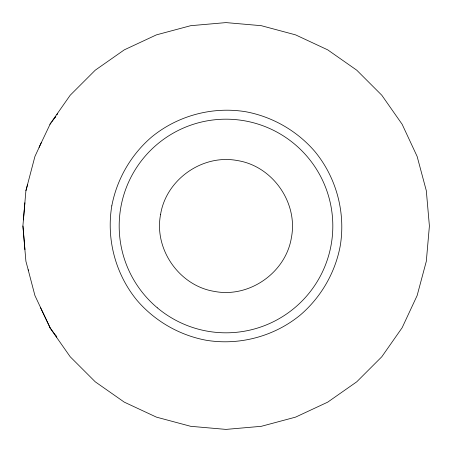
<?xml version="1.0" encoding="UTF-8"?>
<svg xmlns="http://www.w3.org/2000/svg" width="452" height="452" viewBox="0 0 452 452"><rect width="100%" height="100%" fill="white"/><g stroke="black" fill="none" stroke-linecap="round" stroke-linejoin="round"><path stroke-width="0.68" d="M24.9 202.756L22.894 226L25.905 261.284L28.38 270.471M23.397 219.921L25.905 190.716L34.928 156.454L39.691 146.182M25.933 190.721L27.504 184.828M39.087 147.414L41.381 142.465M39.776 145.9L50.008 124.39L51.234 122.673M49.85 124.3L70.184 95.259L95.259 70.184L124.3 49.85L156.432 34.866L190.682 25.691L226 22.6L261.318 25.691L295.568 34.866L327.7 49.85L356.741 70.184L381.816 95.259L402.15 124.3L417.134 156.432L426.309 190.682L429.4 226L426.309 261.318L417.134 295.568L402.15 327.7L381.816 356.741L356.741 381.816L327.7 402.15L295.568 417.134L261.318 426.309L226 429.4L190.682 426.309L156.432 417.134L124.3 402.15L95.259 381.816L70.184 356.741L49.85 327.7M51.98 121.69L55.319 116.949M54.692 117.972L55.85 116.407M56.879 114.842L57.72 113.751M54.698 334.056L56.788 336.87M55.556 335.39L56.754 336.994M28.154 269.731L34.928 295.546L50.002 327.615L54.364 333.723M50.031 327.593L40.335 307.292M22.973 226L24.939 249.69M111.808 205.863C106.169 239.261 115.593 274.432 137.171 300.535C154.838 321.05 179.263 335.152 205.863 340.192C239.261 345.831 274.432 336.407 300.535 314.829C321.05 297.162 335.152 272.737 340.192 246.137C345.831 212.739 336.407 177.568 314.829 151.465C297.162 130.95 272.737 116.848 246.137 111.808C212.739 106.169 177.568 115.593 151.465 137.171C130.95 154.838 116.848 179.263 111.808 205.863M160.579 214.463C153.804 249.334 179.382 285.856 214.463 291.421C249.334 298.196 285.856 272.618 291.421 237.537C298.196 202.665 272.618 166.144 237.537 160.579C202.665 153.804 166.144 179.382 160.579 214.463M157.341 307.829A106.819 106.819 0 0 0 331.197 244.549A106.819 106.819 0 0 0 189.467 125.622A106.819 106.819 0 0 0 157.341 307.829"/></g></svg>
